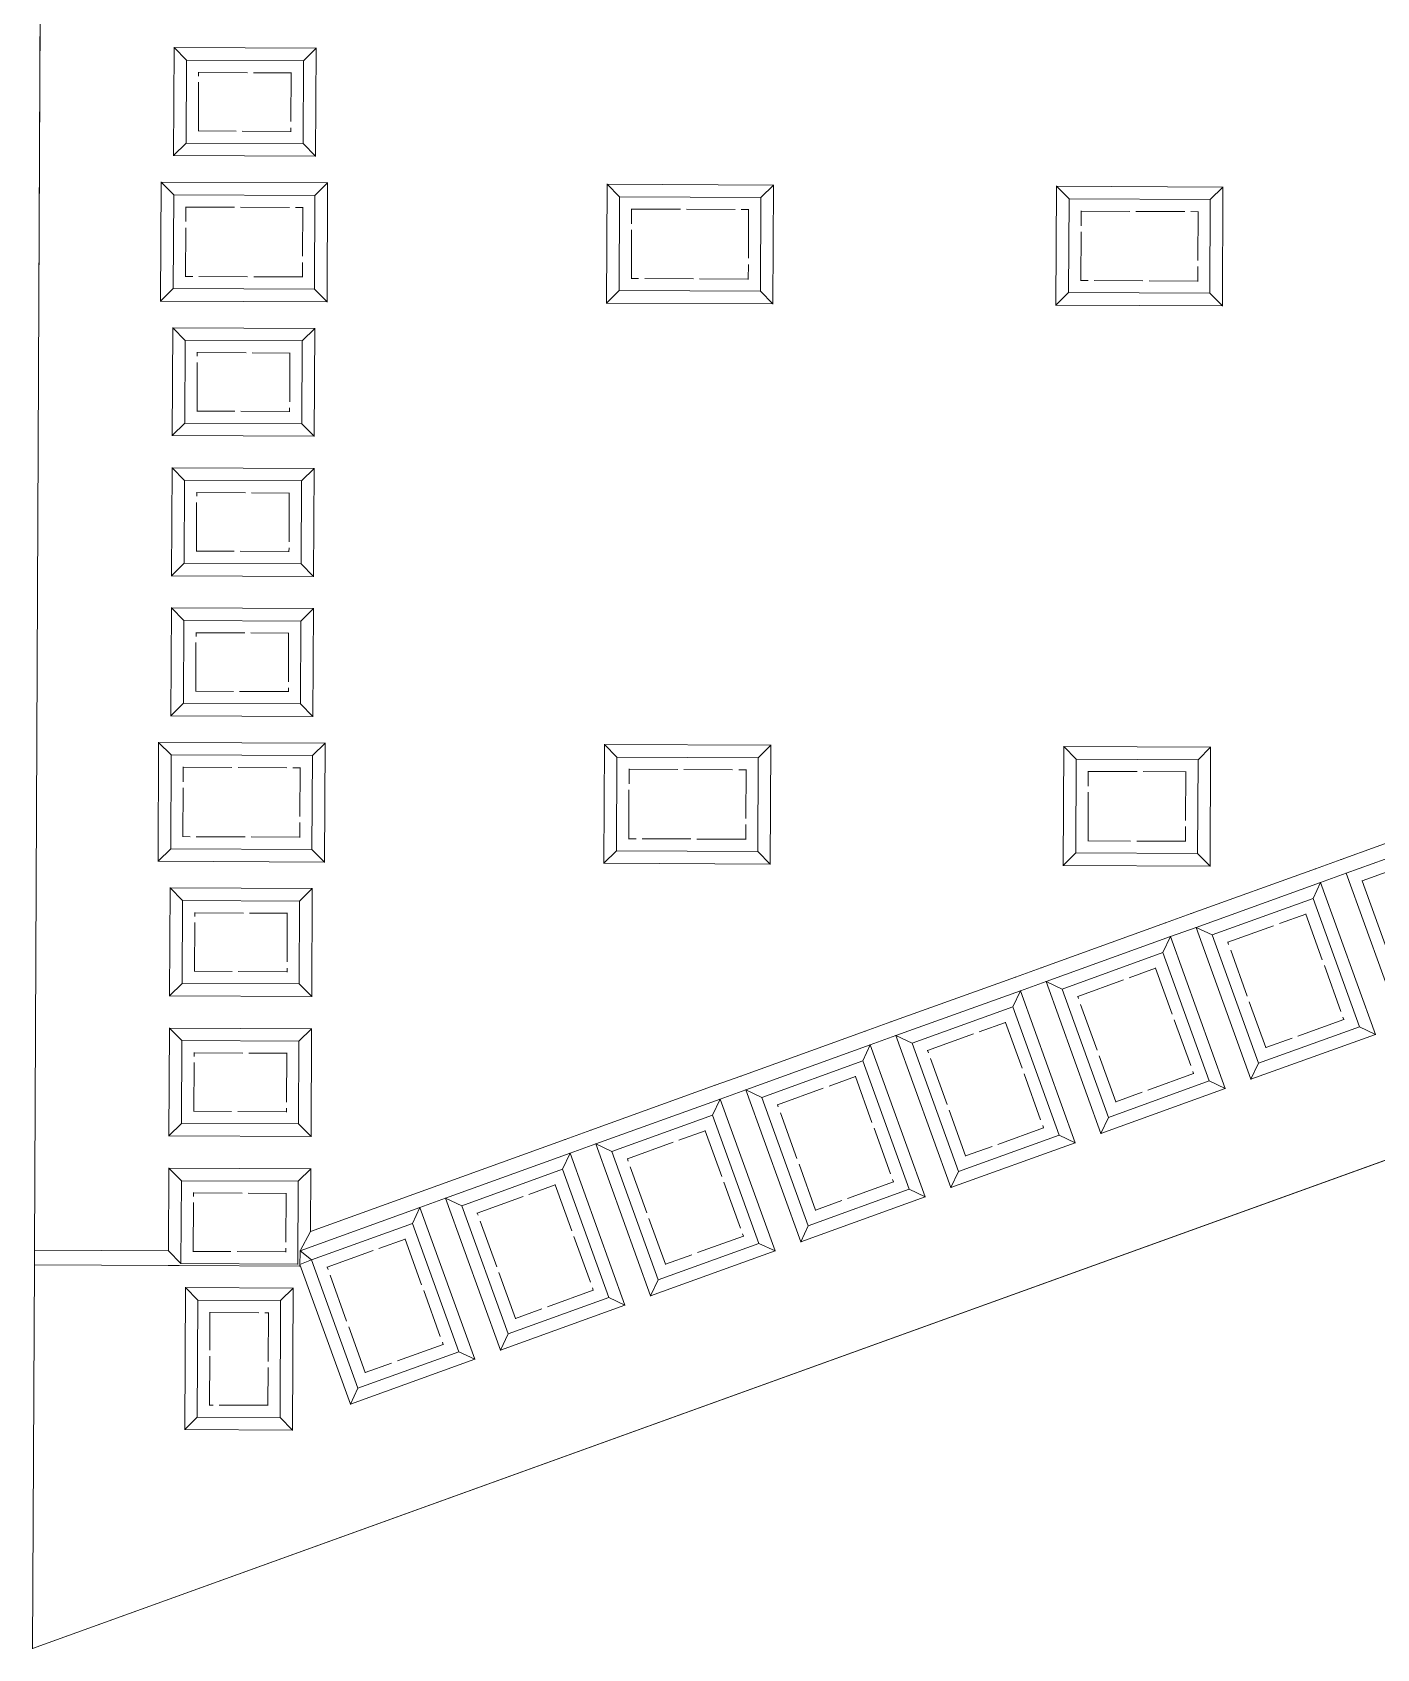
# Model space of a CAD drawing. Header units: metres. Extents: x 241585 to 241700, y 1156640 to 1156774.
# Drawn here: x 241585.2 to 241640.4, y 1156639.6 to 1156706 of the extents above; entities that cross this region are included whole.
import ezdxf

# ---------------------------------------------------------------- set-up
doc = ezdxf.new("R2010")
doc.units = ezdxf.units.M
doc.linetypes.add('DASHED', pattern=[2.25, 2, -0.25])
doc.layers.add('Velddata', color=7, linetype='Continuous')

# ---------------------------------------------------------------- blocks, each defined once
blk = doc.blocks.new('INVISIBLE')
at = {"color": 0, "linetype": 'Continuous', "lineweight": 9}
for p, q in [((-0.0125, 0), (0.0125, 0)), ((0, -0.0125), (0, 0.0125))]:
    blk.add_line(p, q, dxfattribs=at)

msp = doc.modelspace()

# ---------------------------------------------------------------- linework, layer by layer
at = {"layer": 'Velddata', "color": 1, "linetype": 'Continuous', "lineweight": 0}
for p, q in [((241585.484, 1156694.982, 29.43), (241585.848, 1156774.036, 29.43)), ((241585.484, 1156694.982, 29.43), (241585.305, 1156655.988, 29.43)), ((241699.2, 1156680.78, 28.23), (241585.229, 1156639.644, 28.23)), ((241638.945, 1156672.034, 29.43), (241643.777, 1156673.778, 29.43)), ((241637.891, 1156671.654, 29.43), (241638.945, 1156672.034, 29.43)), ((241632.783, 1156669.81, 29.43), (241637.891, 1156671.654, 29.43)), ((241637.891, 1156671.654, 29.43), (241637.891, 1156671.654, 29.43)), ((241638.095, 1156671.089, 28.23), (241639.148, 1156671.469, 28.23)), ((241626.622, 1156667.587, 29.43), (241631.73, 1156669.43, 29.43)), ((241631.73, 1156669.43, 29.43), (241632.783, 1156669.81, 29.43)), ((241631.73, 1156669.43, 29.43), (241631.73, 1156669.43, 29.43)), ((241631.934, 1156668.866, 28.23), (241632.987, 1156669.246, 28.23)), ((241625.569, 1156667.207, 29.43), (241626.622, 1156667.587, 29.43)), ((241620.461, 1156665.363, 29.43), (241625.569, 1156667.207, 29.43)), ((241625.569, 1156667.207, 29.43), (241625.569, 1156667.207, 29.43)), ((241625.773, 1156666.642, 28.23), (241626.826, 1156667.022, 28.23)), ((241619.408, 1156664.983, 29.43), (241620.461, 1156665.363, 29.43)), ((241614.3, 1156663.14, 29.43), (241619.408, 1156664.983, 29.43)), ((241619.408, 1156664.983, 29.43), (241619.408, 1156664.983, 29.43)), ((241619.612, 1156664.419, 28.23), (241620.665, 1156664.799, 28.23)), ((241608.139, 1156660.916, 29.43), (241613.247, 1156662.76, 29.43)), ((241613.247, 1156662.76, 29.43), (241614.3, 1156663.14, 29.43)), ((241613.247, 1156662.76, 29.43), (241613.247, 1156662.76, 29.43)), ((241613.45, 1156662.195, 28.23), (241614.504, 1156662.575, 28.23)), ((241607.086, 1156660.536, 29.43), (241608.139, 1156660.916, 29.43)), ((241596.638, 1156656.765, 29.43), (241607.086, 1156660.536, 29.43)), ((241607.086, 1156660.536, 29.43), (241607.086, 1156660.536, 29.43)), ((241607.289, 1156659.972, 28.23), (241608.343, 1156660.352, 28.23)), ((241601.128, 1156657.748, 28.23), (241602.182, 1156658.128, 28.23)), ((241596.205, 1156655.971, 28.23), (241596.638, 1156656.765, 29.43)), ((241585.302, 1156655.388, 28.23), (241585.229, 1156639.644, 28.23)), ((241585.305, 1156655.988, 29.43), (241585.302, 1156655.388, 28.23)), ((241585.302, 1156655.388, 28.23), (241590.802, 1156655.362, 28.23)), ((241585.305, 1156655.988, 29.43), (241590.805, 1156655.962, 29.43)), ((241590.805, 1156655.962, 29.43), (241591.317, 1156655.445, 28.4)), ((241596.202, 1156655.337, 28.23), (241596.205, 1156655.971, 28.23)), ((241590.802, 1156655.362, 28.23), (241591.232, 1156655.36, 28.23)), ((241591.232, 1156655.36, 28.23), (241596.202, 1156655.337, 28.23))]:
    msp.add_line(p, q, dxfattribs=at)
at = {"layer": 'Velddata', "color": 5, "linetype": 'Continuous', "lineweight": 0}
for p, q in [((241591.012, 1156700.932, 29.43), (241591.032, 1156705.362, 29.43)), ((241591.032, 1156705.362, 29.43), (241591.545, 1156704.844, 28.4)), ((241591.032, 1156705.362, 29.43), (241596.862, 1156705.335, 29.43)), ((241596.345, 1156704.822, 28.4), (241596.862, 1156705.335, 29.43)), ((241596.862, 1156705.335, 29.43), (241596.842, 1156700.905, 29.43)), ((241591.529, 1156701.444, 28.4), (241591.545, 1156704.844, 28.4)), ((241591.545, 1156704.844, 28.4), (241596.345, 1156704.822, 28.4)), ((241596.345, 1156704.822, 28.4), (241596.329, 1156701.422, 28.4)), ((241591.012, 1156700.932, 29.43), (241591.529, 1156701.444, 28.4)), ((241596.329, 1156701.422, 28.4), (241591.529, 1156701.444, 28.4)), ((241596.329, 1156701.422, 28.4), (241596.842, 1156700.905, 29.43)), ((241596.842, 1156700.905, 29.43), (241591.012, 1156700.932, 29.43)), ((241590.484, 1156694.959, 29.43), (241590.507, 1156699.839, 29.43)), ((241591.019, 1156699.322, 28.4), (241590.507, 1156699.839, 29.43)), ((241590.507, 1156699.839, 29.43), (241597.337, 1156699.808, 29.43)), ((241591.002, 1156695.472, 28.4), (241591.019, 1156699.322, 28.4)), ((241591.019, 1156699.322, 28.4), (241596.819, 1156699.295, 28.4)), ((241596.819, 1156699.295, 28.4), (241596.801, 1156695.445, 28.4)), ((241596.819, 1156699.295, 28.4), (241597.337, 1156699.808, 29.43)), ((241597.337, 1156699.808, 29.43), (241597.314, 1156694.928, 29.43)), ((241608.784, 1156694.875, 29.43), (241608.806, 1156699.755, 29.43)), ((241608.806, 1156699.755, 29.43), (241609.319, 1156699.238, 28.4)), ((241608.806, 1156699.755, 29.43), (241615.636, 1156699.723, 29.43)), ((241609.301, 1156695.388, 28.4), (241609.319, 1156699.238, 28.4)), ((241609.319, 1156699.238, 28.4), (241615.119, 1156699.211, 28.4)), ((241615.119, 1156699.211, 28.4), (241615.101, 1156695.361, 28.4)), ((241615.119, 1156699.211, 28.4), (241615.636, 1156699.723, 29.43)), ((241615.636, 1156699.723, 29.43), (241615.614, 1156694.843, 29.43)), ((241627.234, 1156694.79, 29.43), (241627.256, 1156699.67, 29.43)), ((241627.256, 1156699.67, 29.43), (241627.769, 1156699.153, 28.4)), ((241627.256, 1156699.67, 29.43), (241634.086, 1156699.638, 29.43)), ((241633.569, 1156699.126, 28.4), (241634.086, 1156699.638, 29.43)), ((241634.086, 1156699.638, 29.43), (241634.064, 1156694.759, 29.43)), ((241627.751, 1156695.303, 28.4), (241627.769, 1156699.153, 28.4)), ((241627.769, 1156699.153, 28.4), (241633.569, 1156699.126, 28.4)), ((241633.569, 1156699.126, 28.4), (241633.551, 1156695.276, 28.4)), ((241590.484, 1156694.959, 29.43), (241591.002, 1156695.472, 28.4)), ((241596.801, 1156695.445, 28.4), (241591.002, 1156695.472, 28.4)), ((241596.801, 1156695.445, 28.4), (241597.314, 1156694.928, 29.43)), ((241608.784, 1156694.875, 29.43), (241609.301, 1156695.388, 28.4)), ((241615.101, 1156695.361, 28.4), (241609.301, 1156695.388, 28.4)), ((241615.101, 1156695.361, 28.4), (241615.614, 1156694.843, 29.43)), ((241627.234, 1156694.79, 29.43), (241627.751, 1156695.303, 28.4)), ((241633.551, 1156695.276, 28.4), (241627.751, 1156695.303, 28.4)), ((241633.551, 1156695.276, 28.4), (241634.064, 1156694.759, 29.43)), ((241597.314, 1156694.928, 29.43), (241590.484, 1156694.959, 29.43)), ((241615.614, 1156694.843, 29.43), (241608.784, 1156694.875, 29.43)), ((241634.064, 1156694.759, 29.43), (241627.234, 1156694.79, 29.43)), ((241590.959, 1156689.432, 29.43), (241590.979, 1156693.862, 29.43)), ((241590.979, 1156693.862, 29.43), (241591.492, 1156693.345, 28.4)), ((241590.979, 1156693.862, 29.43), (241596.809, 1156693.835, 29.43)), ((241591.476, 1156689.945, 28.4), (241591.492, 1156693.345, 28.4)), ((241591.492, 1156693.345, 28.4), (241596.292, 1156693.322, 28.4)), ((241596.292, 1156693.322, 28.4), (241596.276, 1156689.922, 28.4)), ((241596.292, 1156693.322, 28.4), (241596.809, 1156693.835, 29.43)), ((241596.809, 1156693.835, 29.43), (241596.789, 1156689.405, 29.43)), ((241590.959, 1156689.432, 29.43), (241591.476, 1156689.945, 28.4)), ((241596.276, 1156689.922, 28.4), (241591.476, 1156689.945, 28.4)), ((241596.276, 1156689.922, 28.4), (241596.789, 1156689.405, 29.43)), ((241596.789, 1156689.405, 29.43), (241590.959, 1156689.432, 29.43)), ((241590.932, 1156683.682, 29.43), (241590.953, 1156688.112, 29.43)), ((241590.953, 1156688.112, 29.43), (241591.465, 1156687.595, 28.4)), ((241590.953, 1156688.112, 29.43), (241596.783, 1156688.085, 29.43)), ((241596.265, 1156687.572, 28.4), (241596.783, 1156688.085, 29.43)), ((241596.783, 1156688.085, 29.43), (241596.762, 1156683.655, 29.43)), ((241591.45, 1156684.195, 28.4), (241591.465, 1156687.595, 28.4)), ((241591.465, 1156687.595, 28.4), (241596.265, 1156687.572, 28.4)), ((241596.265, 1156687.572, 28.4), (241596.25, 1156684.173, 28.4)), ((241590.932, 1156683.682, 29.43), (241591.45, 1156684.195, 28.4)), ((241596.25, 1156684.173, 28.4), (241591.45, 1156684.195, 28.4)), ((241596.25, 1156684.173, 28.4), (241596.762, 1156683.655, 29.43)), ((241596.762, 1156683.655, 29.43), (241590.932, 1156683.682, 29.43)), ((241590.906, 1156677.932, 29.43), (241590.926, 1156682.362, 29.43)), ((241591.439, 1156681.845, 28.4), (241590.926, 1156682.362, 29.43)), ((241590.926, 1156682.362, 29.43), (241596.756, 1156682.335, 29.43)), ((241596.239, 1156681.823, 28.4), (241596.756, 1156682.335, 29.43)), ((241596.756, 1156682.335, 29.43), (241596.736, 1156677.905, 29.43)), ((241591.423, 1156678.445, 28.4), (241591.439, 1156681.845, 28.4)), ((241591.439, 1156681.845, 28.4), (241596.239, 1156681.823, 28.4)), ((241596.239, 1156681.823, 28.4), (241596.223, 1156678.423, 28.4)), ((241591.423, 1156678.445, 28.4), (241590.906, 1156677.932, 29.43)), ((241596.223, 1156678.423, 28.4), (241591.423, 1156678.445, 28.4)), ((241596.223, 1156678.423, 28.4), (241596.736, 1156677.905, 29.43)), ((241596.736, 1156677.905, 29.43), (241590.906, 1156677.932, 29.43)), ((241590.378, 1156671.959, 29.43), (241590.401, 1156676.839, 29.43)), ((241590.401, 1156676.839, 29.43), (241590.913, 1156676.322, 28.4)), ((241590.401, 1156676.839, 29.43), (241597.231, 1156676.808, 29.43)), ((241596.713, 1156676.295, 28.4), (241597.231, 1156676.808, 29.43)), ((241597.231, 1156676.808, 29.43), (241597.208, 1156671.928, 29.43)), ((241608.678, 1156671.875, 29.43), (241608.701, 1156676.755, 29.43)), ((241608.701, 1156676.755, 29.43), (241609.213, 1156676.238, 28.4)), ((241608.701, 1156676.755, 29.43), (241615.53, 1156676.724, 29.43)), ((241615.013, 1156676.211, 28.4), (241615.53, 1156676.724, 29.43)), ((241615.53, 1156676.724, 29.43), (241615.508, 1156671.844, 29.43)), ((241627.528, 1156671.788, 29.43), (241627.55, 1156676.668, 29.43)), ((241627.55, 1156676.668, 29.43), (241628.063, 1156676.151, 28.4)), ((241627.55, 1156676.668, 29.43), (241633.58, 1156676.641, 29.43)), ((241633.063, 1156676.128, 28.4), (241633.58, 1156676.641, 29.43)), ((241633.58, 1156676.641, 29.43), (241633.558, 1156671.761, 29.43)), ((241590.896, 1156672.472, 28.4), (241590.913, 1156676.322, 28.4)), ((241590.913, 1156676.322, 28.4), (241596.713, 1156676.295, 28.4)), ((241596.713, 1156676.295, 28.4), (241596.696, 1156672.445, 28.4)), ((241609.195, 1156672.388, 28.4), (241609.213, 1156676.238, 28.4)), ((241609.213, 1156676.238, 28.4), (241615.013, 1156676.211, 28.4)), ((241615.013, 1156676.211, 28.4), (241614.995, 1156672.361, 28.4)), ((241628.045, 1156672.301, 28.4), (241628.063, 1156676.151, 28.4)), ((241628.063, 1156676.151, 28.4), (241633.063, 1156676.128, 28.4)), ((241633.063, 1156676.128, 28.4), (241633.045, 1156672.278, 28.4)), ((241639.148, 1156671.469, 28.23), (241644.256, 1156673.313, 28.23)), ((241639.807, 1156671.16, 27.2), (241643.946, 1156672.654, 27.2)), ((241590.378, 1156671.959, 29.43), (241590.896, 1156672.472, 28.4)), ((241596.696, 1156672.445, 28.4), (241590.896, 1156672.472, 28.4)), ((241596.696, 1156672.445, 28.4), (241597.208, 1156671.928, 29.43)), ((241608.678, 1156671.875, 29.43), (241609.195, 1156672.388, 28.4)), ((241614.995, 1156672.361, 28.4), (241609.195, 1156672.388, 28.4)), ((241614.995, 1156672.361, 28.4), (241615.508, 1156671.844, 29.43)), ((241627.528, 1156671.788, 29.43), (241628.045, 1156672.301, 28.4)), ((241633.045, 1156672.278, 28.4), (241628.045, 1156672.301, 28.4)), ((241633.045, 1156672.278, 28.4), (241633.558, 1156671.761, 29.43)), ((241597.208, 1156671.928, 29.43), (241590.378, 1156671.959, 29.43)), ((241615.508, 1156671.844, 29.43), (241608.678, 1156671.875, 29.43)), ((241633.558, 1156671.761, 29.43), (241627.528, 1156671.788, 29.43)), ((241641.399, 1156665.233, 28.23), (241639.148, 1156671.469, 28.23)), ((241590.853, 1156666.432, 29.43), (241590.873, 1156670.862, 29.43)), ((241590.873, 1156670.862, 29.43), (241591.386, 1156670.345, 28.4)), ((241590.873, 1156670.862, 29.43), (241596.703, 1156670.835, 29.43)), ((241596.186, 1156670.323, 28.4), (241596.703, 1156670.835, 29.43)), ((241596.703, 1156670.835, 29.43), (241596.683, 1156666.405, 29.43)), ((241632.987, 1156669.246, 28.23), (241638.095, 1156671.089, 28.23)), ((241637.785, 1156670.43, 27.2), (241638.095, 1156671.089, 28.23)), ((241638.095, 1156671.089, 28.23), (241640.346, 1156664.853, 28.23)), ((241641.709, 1156665.892, 27.2), (241639.807, 1156671.16, 27.2)), ((241591.37, 1156666.945, 28.4), (241591.386, 1156670.345, 28.4)), ((241591.386, 1156670.345, 28.4), (241596.186, 1156670.323, 28.4)), ((241596.186, 1156670.323, 28.4), (241596.17, 1156666.923, 28.4)), ((241633.646, 1156668.936, 27.2), (241637.785, 1156670.43, 27.2)), ((241637.785, 1156670.43, 27.2), (241639.686, 1156665.163, 27.2)), ((241626.826, 1156667.022, 28.23), (241631.934, 1156668.866, 28.23)), ((241631.624, 1156668.207, 27.2), (241631.934, 1156668.866, 28.23)), ((241631.934, 1156668.866, 28.23), (241634.184, 1156662.63, 28.23)), ((241632.987, 1156669.246, 28.23), (241633.646, 1156668.936, 27.2)), ((241635.238, 1156663.01, 28.23), (241632.987, 1156669.246, 28.23)), ((241635.548, 1156663.669, 27.2), (241633.646, 1156668.936, 27.2)), ((241627.485, 1156666.713, 27.2), (241631.624, 1156668.207, 27.2)), ((241631.624, 1156668.207, 27.2), (241633.525, 1156662.939, 27.2)), ((241590.853, 1156666.432, 29.43), (241591.37, 1156666.945, 28.4)), ((241596.17, 1156666.923, 28.4), (241591.37, 1156666.945, 28.4)), ((241596.17, 1156666.923, 28.4), (241596.683, 1156666.405, 29.43)), ((241626.826, 1156667.022, 28.23), (241627.485, 1156666.713, 27.2)), ((241629.077, 1156660.786, 28.23), (241626.826, 1156667.022, 28.23)), ((241629.387, 1156661.445, 27.2), (241627.485, 1156666.713, 27.2)), ((241596.683, 1156666.405, 29.43), (241590.853, 1156666.432, 29.43)), ((241620.665, 1156664.799, 28.23), (241625.773, 1156666.642, 28.23)), ((241625.463, 1156665.983, 27.2), (241625.773, 1156666.642, 28.23)), ((241625.773, 1156666.642, 28.23), (241628.023, 1156660.406, 28.23)), ((241621.324, 1156664.489, 27.2), (241625.463, 1156665.983, 27.2)), ((241625.463, 1156665.983, 27.2), (241627.364, 1156660.716, 27.2)), ((241590.826, 1156660.682, 29.43), (241590.847, 1156665.112, 29.43)), ((241590.847, 1156665.112, 29.43), (241591.359, 1156664.595, 28.4)), ((241590.847, 1156665.112, 29.43), (241596.677, 1156665.085, 29.43)), ((241596.159, 1156664.573, 28.4), (241596.677, 1156665.085, 29.43)), ((241596.677, 1156665.085, 29.43), (241596.656, 1156660.655, 29.43)), ((241620.665, 1156664.799, 28.23), (241621.324, 1156664.489, 27.2)), ((241622.916, 1156658.563, 28.23), (241620.665, 1156664.799, 28.23)), ((241640.346, 1156664.853, 28.23), (241635.238, 1156663.01, 28.23)), ((241639.686, 1156665.163, 27.2), (241635.548, 1156663.669, 27.2)), ((241639.686, 1156665.163, 27.2), (241640.346, 1156664.853, 28.23)), ((241591.344, 1156661.195, 28.4), (241591.359, 1156664.595, 28.4)), ((241591.359, 1156664.595, 28.4), (241596.159, 1156664.573, 28.4)), ((241596.159, 1156664.573, 28.4), (241596.144, 1156661.173, 28.4)), ((241614.504, 1156662.575, 28.23), (241619.612, 1156664.419, 28.23)), ((241619.302, 1156663.76, 27.2), (241619.612, 1156664.419, 28.23)), ((241619.612, 1156664.419, 28.23), (241621.862, 1156658.183, 28.23)), ((241623.226, 1156659.222, 27.2), (241621.324, 1156664.489, 27.2)), ((241615.163, 1156662.266, 27.2), (241619.302, 1156663.76, 27.2)), ((241619.302, 1156663.76, 27.2), (241621.203, 1156658.492, 27.2)), ((241635.238, 1156663.01, 28.23), (241635.548, 1156663.669, 27.2)), ((241633.525, 1156662.939, 27.2), (241629.387, 1156661.445, 27.2)), ((241633.525, 1156662.939, 27.2), (241634.184, 1156662.63, 28.23)), ((241608.343, 1156660.352, 28.23), (241613.45, 1156662.195, 28.23)), ((241613.141, 1156661.536, 27.2), (241613.45, 1156662.195, 28.23)), ((241613.45, 1156662.195, 28.23), (241615.701, 1156655.959, 28.23)), ((241615.163, 1156662.266, 27.2), (241614.504, 1156662.575, 28.23)), ((241616.755, 1156656.339, 28.23), (241614.504, 1156662.575, 28.23)), ((241617.064, 1156656.998, 27.2), (241615.163, 1156662.266, 27.2)), ((241634.184, 1156662.63, 28.23), (241629.077, 1156660.786, 28.23)), ((241609.002, 1156660.042, 27.2), (241613.141, 1156661.536, 27.2)), ((241613.141, 1156661.536, 27.2), (241615.042, 1156656.269, 27.2)), ((241629.387, 1156661.445, 27.2), (241629.077, 1156660.786, 28.23)), ((241590.826, 1156660.682, 29.43), (241591.344, 1156661.195, 28.4)), ((241596.656, 1156660.655, 29.43), (241590.826, 1156660.682, 29.43)), ((241596.144, 1156661.173, 28.4), (241591.344, 1156661.195, 28.4)), ((241596.144, 1156661.173, 28.4), (241596.656, 1156660.655, 29.43)), ((241627.364, 1156660.716, 27.2), (241623.226, 1156659.222, 27.2)), ((241627.364, 1156660.716, 27.2), (241628.023, 1156660.406, 28.23)), ((241608.343, 1156660.352, 28.23), (241609.002, 1156660.042, 27.2)), ((241610.594, 1156654.116, 28.23), (241608.343, 1156660.352, 28.23)), ((241610.903, 1156654.775, 27.2), (241609.002, 1156660.042, 27.2)), ((241628.023, 1156660.406, 28.23), (241622.916, 1156658.563, 28.23)), ((241590.805, 1156655.962, 29.43), (241590.82, 1156659.362, 29.43)), ((241590.82, 1156659.362, 29.43), (241591.333, 1156658.845, 28.4)), ((241590.82, 1156659.362, 29.43), (241596.65, 1156659.335, 29.43)), ((241602.182, 1156658.128, 28.23), (241607.289, 1156659.972, 28.23)), ((241606.98, 1156659.313, 27.2), (241607.289, 1156659.972, 28.23)), ((241607.289, 1156659.972, 28.23), (241609.54, 1156653.736, 28.23)), ((241591.317, 1156655.445, 28.4), (241591.333, 1156658.845, 28.4)), ((241591.333, 1156658.845, 28.4), (241596.133, 1156658.823, 28.4)), ((241596.133, 1156658.823, 28.4), (241596.117, 1156655.423, 28.4)), ((241596.133, 1156658.823, 28.4), (241596.65, 1156659.335, 29.43)), ((241596.65, 1156659.335, 29.43), (241596.638, 1156656.765, 29.43)), ((241602.841, 1156657.819, 27.2), (241606.98, 1156659.313, 27.2)), ((241606.98, 1156659.313, 27.2), (241608.881, 1156654.045, 27.2)), ((241622.916, 1156658.563, 28.23), (241623.226, 1156659.222, 27.2)), ((241602.182, 1156658.128, 28.23), (241602.841, 1156657.819, 27.2)), ((241604.433, 1156651.892, 28.23), (241602.182, 1156658.128, 28.23)), ((241621.862, 1156658.183, 28.23), (241616.755, 1156656.339, 28.23)), ((241621.203, 1156658.492, 27.2), (241617.064, 1156656.998, 27.2)), ((241621.203, 1156658.492, 27.2), (241621.862, 1156658.183, 28.23)), ((241596.205, 1156655.971, 28.23), (241601.128, 1156657.748, 28.23)), ((241600.819, 1156657.089, 27.2), (241601.128, 1156657.748, 28.23)), ((241601.128, 1156657.748, 28.23), (241603.379, 1156651.512, 28.23)), ((241604.742, 1156652.551, 27.2), (241602.841, 1156657.819, 27.2)), ((241596.68, 1156655.595, 27.2), (241600.819, 1156657.089, 27.2)), ((241600.819, 1156657.089, 27.2), (241602.72, 1156651.822, 27.2)), ((241616.755, 1156656.339, 28.23), (241617.064, 1156656.998, 27.2)), ((241615.042, 1156656.269, 27.2), (241610.903, 1156654.775, 27.2)), ((241615.042, 1156656.269, 27.2), (241615.701, 1156655.959, 28.23)), ((241596.117, 1156655.423, 28.4), (241591.317, 1156655.445, 28.4)), ((241596.202, 1156655.403, 28.23), (241596.68, 1156655.595, 27.2)), ((241598.272, 1156649.669, 28.23), (241596.202, 1156655.403, 28.23)), ((241596.68, 1156655.595, 27.2), (241596.205, 1156655.971, 28.23)), ((241598.581, 1156650.328, 27.2), (241596.68, 1156655.595, 27.2)), ((241615.701, 1156655.959, 28.23), (241610.594, 1156654.116, 28.23)), ((241610.594, 1156654.116, 28.23), (241610.903, 1156654.775, 27.2)), ((241591.471, 1156648.624, 28.23), (241591.498, 1156654.454, 28.23)), ((241591.498, 1156654.454, 28.23), (241592.01, 1156653.937, 27.2)), ((241591.498, 1156654.454, 28.23), (241595.928, 1156654.434, 28.23)), ((241595.41, 1156653.921, 27.2), (241595.928, 1156654.434, 28.23)), ((241595.928, 1156654.434, 28.23), (241595.901, 1156648.604, 28.23)), ((241608.881, 1156654.045, 27.2), (241604.742, 1156652.551, 27.2)), ((241608.881, 1156654.045, 27.2), (241609.54, 1156653.736, 28.23)), ((241591.988, 1156649.137, 27.2), (241592.01, 1156653.937, 27.2)), ((241592.01, 1156653.937, 27.2), (241595.41, 1156653.921, 27.2)), ((241595.41, 1156653.921, 27.2), (241595.388, 1156649.121, 27.2)), ((241609.54, 1156653.736, 28.23), (241604.433, 1156651.892, 28.23)), ((241604.433, 1156651.892, 28.23), (241604.742, 1156652.551, 27.2)), ((241603.379, 1156651.512, 28.23), (241598.272, 1156649.669, 28.23)), ((241602.72, 1156651.822, 27.2), (241598.581, 1156650.328, 27.2)), ((241602.72, 1156651.822, 27.2), (241603.379, 1156651.512, 28.23)), ((241598.272, 1156649.669, 28.23), (241598.581, 1156650.328, 27.2)), ((241591.471, 1156648.624, 28.23), (241591.988, 1156649.137, 27.2)), ((241595.388, 1156649.121, 27.2), (241591.988, 1156649.137, 27.2)), ((241595.388, 1156649.121, 27.2), (241595.901, 1156648.604, 28.23)), ((241595.901, 1156648.604, 28.23), (241591.471, 1156648.624, 28.23))]:
    msp.add_line(p, q, dxfattribs=at)
at = {"layer": 'Velddata', "color": 6, "linetype": 'DASHED', "lineweight": 0}
for p, q in [((241592.031, 1156701.942, 28.4), (241592.042, 1156704.342, 28.4)), ((241592.042, 1156704.342, 28.4), (241595.842, 1156704.325, 28.4)), ((241595.842, 1156704.325, 28.4), (241595.831, 1156701.925, 28.4)), ((241595.831, 1156701.925, 28.4), (241592.031, 1156701.942, 28.4)), ((241591.504, 1156695.97, 28.4), (241591.517, 1156698.819, 28.4)), ((241591.517, 1156698.819, 28.4), (241596.317, 1156698.797, 28.4)), ((241596.317, 1156698.797, 28.4), (241596.304, 1156695.947, 28.4)), ((241609.804, 1156695.885, 28.4), (241609.817, 1156698.735, 28.4)), ((241609.817, 1156698.735, 28.4), (241614.617, 1156698.713, 28.4)), ((241614.617, 1156698.713, 28.4), (241614.604, 1156695.863, 28.4)), ((241628.253, 1156695.8, 28.4), (241628.267, 1156698.65, 28.4)), ((241628.267, 1156698.65, 28.4), (241633.066, 1156698.628, 28.4)), ((241633.066, 1156698.628, 28.4), (241633.053, 1156695.778, 28.4)), ((241596.304, 1156695.947, 28.4), (241591.504, 1156695.97, 28.4)), ((241614.604, 1156695.863, 28.4), (241609.804, 1156695.885, 28.4)), ((241633.053, 1156695.778, 28.4), (241628.253, 1156695.8, 28.4)), ((241591.978, 1156690.442, 28.4), (241591.989, 1156692.842, 28.4)), ((241591.989, 1156692.842, 28.4), (241595.789, 1156692.825, 28.4)), ((241595.789, 1156692.825, 28.4), (241595.778, 1156690.425, 28.4)), ((241595.778, 1156690.425, 28.4), (241591.978, 1156690.442, 28.4)), ((241591.952, 1156684.692, 28.4), (241591.963, 1156687.092, 28.4)), ((241591.963, 1156687.092, 28.4), (241595.763, 1156687.075, 28.4)), ((241595.763, 1156687.075, 28.4), (241595.752, 1156684.675, 28.4)), ((241595.752, 1156684.675, 28.4), (241591.952, 1156684.692, 28.4)), ((241591.925, 1156678.942, 28.4), (241591.936, 1156681.342, 28.4)), ((241591.936, 1156681.342, 28.4), (241595.736, 1156681.325, 28.4)), ((241595.736, 1156681.325, 28.4), (241595.725, 1156678.925, 28.4)), ((241595.725, 1156678.925, 28.4), (241591.925, 1156678.942, 28.4)), ((241591.398, 1156672.97, 28.4), (241591.411, 1156675.82, 28.4)), ((241591.411, 1156675.82, 28.4), (241596.211, 1156675.798, 28.4)), ((241596.211, 1156675.798, 28.4), (241596.198, 1156672.948, 28.4)), ((241609.698, 1156672.885, 28.4), (241609.711, 1156675.735, 28.4)), ((241609.711, 1156675.735, 28.4), (241614.511, 1156675.713, 28.4)), ((241614.511, 1156675.713, 28.4), (241614.498, 1156672.863, 28.4)), ((241628.548, 1156672.799, 28.4), (241628.561, 1156675.649, 28.4)), ((241628.561, 1156675.649, 28.4), (241632.561, 1156675.63, 28.4)), ((241632.561, 1156675.63, 28.4), (241632.547, 1156672.78, 28.4)), ((241596.198, 1156672.948, 28.4), (241591.398, 1156672.97, 28.4)), ((241614.498, 1156672.863, 28.4), (241609.698, 1156672.885, 28.4)), ((241632.547, 1156672.78, 28.4), (241628.548, 1156672.799, 28.4)), ((241591.872, 1156667.443, 28.4), (241591.884, 1156669.842, 28.4)), ((241591.884, 1156669.842, 28.4), (241595.683, 1156669.825, 28.4)), ((241595.683, 1156669.825, 28.4), (241595.672, 1156667.425, 28.4)), ((241634.286, 1156668.636, 27.2), (241637.485, 1156669.79, 27.2)), ((241637.485, 1156669.79, 27.2), (241639.046, 1156665.463, 27.2)), ((241635.848, 1156664.309, 27.2), (241634.286, 1156668.636, 27.2)), ((241595.672, 1156667.425, 28.4), (241591.872, 1156667.443, 28.4)), ((241628.125, 1156666.412, 27.2), (241631.323, 1156667.567, 27.2)), ((241631.323, 1156667.567, 27.2), (241632.885, 1156663.24, 27.2)), ((241629.687, 1156662.086, 27.2), (241628.125, 1156666.412, 27.2)), ((241621.964, 1156664.189, 27.2), (241625.162, 1156665.343, 27.2)), ((241625.162, 1156665.343, 27.2), (241626.724, 1156661.016, 27.2)), ((241639.046, 1156665.463, 27.2), (241635.848, 1156664.309, 27.2)), ((241591.846, 1156661.693, 28.4), (241591.857, 1156664.093, 28.4)), ((241591.857, 1156664.093, 28.4), (241595.657, 1156664.075, 28.4)), ((241595.657, 1156664.075, 28.4), (241595.646, 1156661.675, 28.4)), ((241623.526, 1156659.862, 27.2), (241621.964, 1156664.189, 27.2)), ((241615.803, 1156661.965, 27.2), (241619.001, 1156663.12, 27.2)), ((241619.001, 1156663.12, 27.2), (241620.563, 1156658.793, 27.2)), ((241632.885, 1156663.24, 27.2), (241629.687, 1156662.086, 27.2)), ((241595.646, 1156661.675, 28.4), (241591.846, 1156661.693, 28.4)), ((241617.365, 1156657.639, 27.2), (241615.803, 1156661.965, 27.2)), ((241609.642, 1156659.742, 27.2), (241612.84, 1156660.896, 27.2)), ((241612.84, 1156660.896, 27.2), (241614.402, 1156656.569, 27.2)), ((241626.724, 1156661.016, 27.2), (241623.526, 1156659.862, 27.2)), ((241611.204, 1156655.415, 27.2), (241609.642, 1156659.742, 27.2)), ((241620.563, 1156658.793, 27.2), (241617.365, 1156657.639, 27.2)), ((241591.82, 1156655.943, 28.4), (241591.831, 1156658.343, 28.4)), ((241591.831, 1156658.343, 28.4), (241595.631, 1156658.325, 28.4)), ((241595.631, 1156658.325, 28.4), (241595.619, 1156655.925, 28.4)), ((241603.481, 1156657.518, 27.2), (241606.679, 1156658.673, 27.2)), ((241606.679, 1156658.673, 27.2), (241608.241, 1156654.346, 27.2)), ((241605.043, 1156653.192, 27.2), (241603.481, 1156657.518, 27.2)), ((241597.32, 1156655.295, 27.2), (241600.518, 1156656.449, 27.2)), ((241600.518, 1156656.449, 27.2), (241602.08, 1156652.122, 27.2)), ((241614.402, 1156656.569, 27.2), (241611.204, 1156655.415, 27.2)), ((241595.619, 1156655.925, 28.4), (241591.82, 1156655.943, 28.4)), ((241598.882, 1156650.968, 27.2), (241597.32, 1156655.295, 27.2)), ((241608.241, 1156654.346, 27.2), (241605.043, 1156653.192, 27.2)), ((241592.49, 1156649.634, 27.2), (241592.508, 1156653.434, 27.2)), ((241592.508, 1156653.434, 27.2), (241594.908, 1156653.423, 27.2)), ((241594.908, 1156653.423, 27.2), (241594.89, 1156649.623, 27.2)), ((241602.08, 1156652.122, 27.2), (241598.882, 1156650.968, 27.2)), ((241594.89, 1156649.623, 27.2), (241592.49, 1156649.634, 27.2))]:
    msp.add_line(p, q, dxfattribs=at)
at = {"layer": 'Velddata', "color": 7, "linetype": 'Continuous', "lineweight": 5}
msp.add_polyline3d([(241585.848, 1156774.036, 29.43), (241640.003, 1156773.787, 29.43), (241687.937, 1156773.566, 29.43), (241688.447, 1156773.564, 29.43), (241699.627, 1156773.512, 29.43), (241699.2, 1156680.78, 29.43), (241585.229, 1156639.644, 29.43), (241585.302, 1156655.388, 29.43), (241585.305, 1156655.988, 29.43), (241585.484, 1156694.982, 29.43), (241585.848, 1156774.036, 29.43)], close=True, dxfattribs=at)

# ---------------------------------------------------------------- block references
at = {"layer": 'Velddata', "color": 5, "linetype": 'Continuous', "lineweight": 9}
for p in [(241591.032, 1156705.362, 29.43), (241596.862, 1156705.335, 29.43), (241591.545, 1156704.844, 28.4), (241596.345, 1156704.822, 28.4), (241591.529, 1156701.444, 28.4), (241596.329, 1156701.422, 28.4), (241591.012, 1156700.932, 29.43), (241596.842, 1156700.905, 29.43), (241590.507, 1156699.839, 29.43), (241591.019, 1156699.322, 28.4), (241596.819, 1156699.295, 28.4), (241597.337, 1156699.808, 29.43), (241608.806, 1156699.755, 29.43), (241609.319, 1156699.238, 28.4), (241615.119, 1156699.211, 28.4), (241615.636, 1156699.723, 29.43), (241627.256, 1156699.67, 29.43), (241634.086, 1156699.638, 29.43), (241627.769, 1156699.153, 28.4), (241633.569, 1156699.126, 28.4), (241591.002, 1156695.472, 28.4), (241596.801, 1156695.445, 28.4), (241609.301, 1156695.388, 28.4), (241615.101, 1156695.361, 28.4), (241627.751, 1156695.303, 28.4), (241633.551, 1156695.276, 28.4), (241590.484, 1156694.959, 29.43), (241597.314, 1156694.928, 29.43), (241608.784, 1156694.875, 29.43), (241615.614, 1156694.843, 29.43), (241627.234, 1156694.79, 29.43), (241634.064, 1156694.759, 29.43), (241590.979, 1156693.862, 29.43), (241591.492, 1156693.345, 28.4), (241596.292, 1156693.322, 28.4), (241596.809, 1156693.835, 29.43), (241591.476, 1156689.945, 28.4), (241596.276, 1156689.922, 28.4), (241590.959, 1156689.432, 29.43), (241596.789, 1156689.405, 29.43), (241590.953, 1156688.112, 29.43), (241596.783, 1156688.085, 29.43), (241591.465, 1156687.595, 28.4), (241596.265, 1156687.572, 28.4), (241591.45, 1156684.195, 28.4), (241596.25, 1156684.173, 28.4), (241590.932, 1156683.682, 29.43), (241596.762, 1156683.655, 29.43), (241590.926, 1156682.362, 29.43), (241596.756, 1156682.335, 29.43), (241591.439, 1156681.845, 28.4), (241596.239, 1156681.823, 28.4), (241590.906, 1156677.932, 29.43), (241591.423, 1156678.445, 28.4), (241596.223, 1156678.423, 28.4), (241596.736, 1156677.905, 29.43), (241590.401, 1156676.839, 29.43), (241597.231, 1156676.808, 29.43), (241608.701, 1156676.755, 29.43), (241615.53, 1156676.724, 29.43), (241627.55, 1156676.668, 29.43), (241633.58, 1156676.641, 29.43), (241590.913, 1156676.322, 28.4), (241596.713, 1156676.295, 28.4), (241609.213, 1156676.238, 28.4), (241615.013, 1156676.211, 28.4), (241628.063, 1156676.151, 28.4), (241633.063, 1156676.128, 28.4), (241590.378, 1156671.959, 29.43), (241590.896, 1156672.472, 28.4), (241596.696, 1156672.445, 28.4), (241609.195, 1156672.388, 28.4), (241614.995, 1156672.361, 28.4), (241628.045, 1156672.301, 28.4), (241633.045, 1156672.278, 28.4), (241597.208, 1156671.928, 29.43), (241608.678, 1156671.875, 29.43), (241615.508, 1156671.844, 29.43), (241627.528, 1156671.788, 29.43), (241633.558, 1156671.761, 29.43), (241639.148, 1156671.469, 28.23), (241590.873, 1156670.862, 29.43), (241596.703, 1156670.835, 29.43), (241638.095, 1156671.089, 28.23), (241639.807, 1156671.16, 27.2), (241591.386, 1156670.345, 28.4), (241596.186, 1156670.323, 28.4), (241637.785, 1156670.43, 27.2), (241631.934, 1156668.866, 28.23), (241632.987, 1156669.246, 28.23), (241633.646, 1156668.936, 27.2), (241631.624, 1156668.207, 27.2), (241591.37, 1156666.945, 28.4), (241596.17, 1156666.923, 28.4), (241625.773, 1156666.642, 28.23), (241626.826, 1156667.022, 28.23), (241627.485, 1156666.713, 27.2), (241590.853, 1156666.432, 29.43), (241596.683, 1156666.405, 29.43), (241625.463, 1156665.983, 27.2), (241590.847, 1156665.112, 29.43), (241596.677, 1156665.085, 29.43), (241620.665, 1156664.799, 28.23), (241639.686, 1156665.163, 27.2), (241640.346, 1156664.853, 28.23), (241591.359, 1156664.595, 28.4), (241596.159, 1156664.573, 28.4), (241619.612, 1156664.419, 28.23), (241621.324, 1156664.489, 27.2), (241619.302, 1156663.76, 27.2), (241635.548, 1156663.669, 27.2), (241633.525, 1156662.939, 27.2), (241635.238, 1156663.01, 28.23), (241613.45, 1156662.195, 28.23), (241614.504, 1156662.575, 28.23), (241615.163, 1156662.266, 27.2), (241634.184, 1156662.63, 28.23), (241613.141, 1156661.536, 27.2), (241629.387, 1156661.445, 27.2), (241590.826, 1156660.682, 29.43), (241591.344, 1156661.195, 28.4), (241596.144, 1156661.173, 28.4), (241627.364, 1156660.716, 27.2), (241629.077, 1156660.786, 28.23), (241596.656, 1156660.655, 29.43), (241608.343, 1156660.352, 28.23), (241609.002, 1156660.042, 27.2), (241628.023, 1156660.406, 28.23), (241590.82, 1156659.362, 29.43), (241607.289, 1156659.972, 28.23), (241591.333, 1156658.845, 28.4), (241596.133, 1156658.823, 28.4), (241596.65, 1156659.335, 29.43), (241606.98, 1156659.313, 27.2), (241623.226, 1156659.222, 27.2), (241602.182, 1156658.128, 28.23), (241621.203, 1156658.492, 27.2), (241621.862, 1156658.183, 28.23), (241622.916, 1156658.563, 28.23), (241601.128, 1156657.748, 28.23), (241602.841, 1156657.819, 27.2), (241600.819, 1156657.089, 27.2), (241617.064, 1156656.998, 27.2), (241615.042, 1156656.269, 27.2), (241616.755, 1156656.339, 28.23), (241591.317, 1156655.445, 28.4), (241596.117, 1156655.423, 28.4), (241596.202, 1156655.403, 28.23), (241596.205, 1156655.971, 28.23), (241596.68, 1156655.595, 27.2), (241615.701, 1156655.959, 28.23), (241610.903, 1156654.775, 27.2), (241591.498, 1156654.454, 28.23), (241595.928, 1156654.434, 28.23), (241608.881, 1156654.045, 27.2), (241610.594, 1156654.116, 28.23), (241592.01, 1156653.937, 27.2), (241595.41, 1156653.921, 27.2), (241609.54, 1156653.736, 28.23), (241604.742, 1156652.551, 27.2), (241602.72, 1156651.822, 27.2), (241603.379, 1156651.512, 28.23), (241604.433, 1156651.892, 28.23), (241598.581, 1156650.328, 27.2), (241598.272, 1156649.669, 28.23), (241591.988, 1156649.137, 27.2), (241595.388, 1156649.121, 27.2), (241591.471, 1156648.624, 28.23), (241595.901, 1156648.604, 28.23)]:
    msp.add_blockref('INVISIBLE', p, dxfattribs=at)
at = {"layer": 'Velddata', "color": 6, "linetype": 'Continuous', "lineweight": 9}
for p in [(241592.042, 1156704.342, 28.4), (241595.842, 1156704.325, 28.4), (241592.031, 1156701.942, 28.4), (241595.831, 1156701.925, 28.4), (241591.517, 1156698.819, 28.4), (241596.317, 1156698.797, 28.4), (241609.817, 1156698.735, 28.4), (241614.617, 1156698.713, 28.4), (241628.267, 1156698.65, 28.4), (241633.066, 1156698.628, 28.4), (241591.504, 1156695.97, 28.4), (241596.304, 1156695.947, 28.4), (241609.804, 1156695.885, 28.4), (241614.604, 1156695.863, 28.4), (241628.253, 1156695.8, 28.4), (241633.053, 1156695.778, 28.4), (241591.989, 1156692.842, 28.4), (241595.789, 1156692.825, 28.4), (241591.978, 1156690.442, 28.4), (241595.778, 1156690.425, 28.4), (241591.963, 1156687.092, 28.4), (241595.763, 1156687.075, 28.4), (241591.952, 1156684.692, 28.4), (241595.752, 1156684.675, 28.4), (241591.936, 1156681.342, 28.4), (241595.736, 1156681.325, 28.4), (241591.925, 1156678.942, 28.4), (241595.725, 1156678.925, 28.4), (241591.411, 1156675.82, 28.4), (241596.211, 1156675.798, 28.4), (241609.711, 1156675.735, 28.4), (241614.511, 1156675.713, 28.4), (241628.561, 1156675.649, 28.4), (241632.561, 1156675.63, 28.4), (241591.398, 1156672.97, 28.4), (241596.198, 1156672.948, 28.4), (241609.698, 1156672.885, 28.4), (241614.498, 1156672.863, 28.4), (241628.548, 1156672.799, 28.4), (241632.547, 1156672.78, 28.4), (241591.884, 1156669.842, 28.4), (241595.683, 1156669.825, 28.4), (241637.485, 1156669.79, 27.2), (241634.286, 1156668.636, 27.2), (241591.872, 1156667.443, 28.4), (241595.672, 1156667.425, 28.4), (241631.323, 1156667.567, 27.2), (241628.125, 1156666.412, 27.2), (241625.162, 1156665.343, 27.2), (241639.046, 1156665.463, 27.2), (241591.857, 1156664.093, 28.4), (241595.657, 1156664.075, 28.4), (241621.964, 1156664.189, 27.2), (241635.848, 1156664.309, 27.2), (241619.001, 1156663.12, 27.2), (241632.885, 1156663.24, 27.2), (241629.687, 1156662.086, 27.2), (241591.846, 1156661.693, 28.4), (241595.646, 1156661.675, 28.4), (241615.803, 1156661.965, 27.2), (241612.84, 1156660.896, 27.2), (241626.724, 1156661.016, 27.2), (241609.642, 1156659.742, 27.2), (241623.526, 1156659.862, 27.2), (241620.563, 1156658.793, 27.2), (241591.831, 1156658.343, 28.4), (241595.631, 1156658.325, 28.4), (241606.679, 1156658.673, 27.2), (241603.481, 1156657.518, 27.2), (241617.365, 1156657.639, 27.2), (241600.518, 1156656.449, 27.2), (241614.402, 1156656.569, 27.2), (241591.82, 1156655.943, 28.4), (241595.619, 1156655.925, 28.4), (241611.204, 1156655.415, 27.2), (241597.32, 1156655.295, 27.2), (241608.241, 1156654.346, 27.2), (241592.508, 1156653.434, 27.2), (241594.908, 1156653.423, 27.2), (241605.043, 1156653.192, 27.2), (241602.08, 1156652.122, 27.2), (241598.882, 1156650.968, 27.2), (241592.49, 1156649.634, 27.2), (241594.89, 1156649.623, 27.2)]:
    msp.add_blockref('INVISIBLE', p, dxfattribs=at)
at = {"layer": 'Velddata', "color": 1, "linetype": 'Continuous', "lineweight": 9}
for p in [(241585.484, 1156694.982, 29.43), (241638.945, 1156672.034, 29.43), (241637.891, 1156671.654, 29.43), (241637.891, 1156671.654, 29.43), (241631.73, 1156669.43, 29.43), (241631.73, 1156669.43, 29.43), (241632.783, 1156669.81, 29.43), (241626.622, 1156667.587, 29.43), (241625.569, 1156667.207, 29.43), (241625.569, 1156667.207, 29.43), (241620.461, 1156665.363, 29.43), (241619.408, 1156664.983, 29.43), (241619.408, 1156664.983, 29.43), (241613.247, 1156662.76, 29.43), (241613.247, 1156662.76, 29.43), (241614.3, 1156663.14, 29.43), (241608.139, 1156660.916, 29.43), (241607.086, 1156660.536, 29.43), (241607.086, 1156660.536, 29.43), (241596.638, 1156656.765, 29.43), (241585.302, 1156655.388, 28.23), (241585.305, 1156655.988, 29.43), (241590.802, 1156655.362, 28.23), (241590.805, 1156655.962, 29.43), (241591.232, 1156655.36, 28.23), (241596.202, 1156655.337, 28.23), (241585.229, 1156639.644, 28.23)]:
    msp.add_blockref('INVISIBLE', p, dxfattribs=at)

doc.saveas('drawing.dxf')
